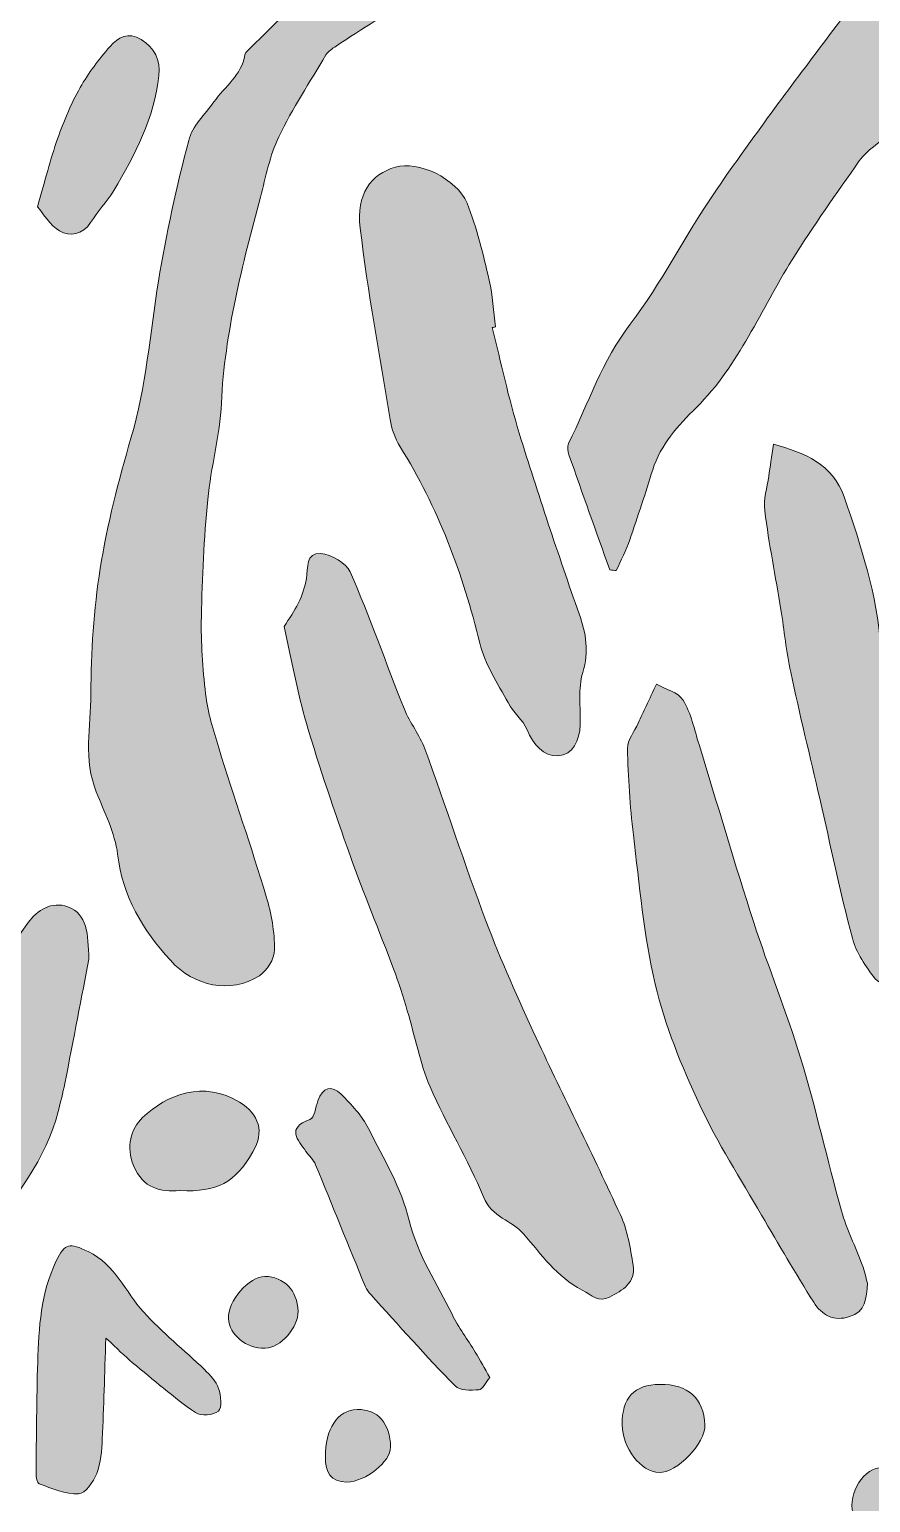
# Model space of a CAD drawing. Header units: centimetres. Extents: x 0 to 18.3, y -0.9 to 29.5.
# Drawn here: x 4.56 to 7.94, y 5.98 to 11.9 of the extents above; entities that cross this region are included whole.
import ezdxf

# ---------------------------------------------------------------- set-up
doc = ezdxf.new("R2010")
doc.units = ezdxf.units.CM
doc.header["$MEASUREMENT"] = 0
doc.layers.add('Layer 1', color=7, linetype='Continuous', lineweight=0)

msp = doc.modelspace()

# ---------------------------------------------------------------- hatches: boundary and pattern name
at = {"layer": 'Layer 1', "true_color": 0x000000, "transparency": 33554687}
h = msp.add_hatch(color=18, dxfattribs=at)
h.dxf.hatch_style = 2
edge = h.paths.add_edge_path()
edge.add_spline(control_points=[(9.0516, 16.4067), (9.1556, 16.4055), (9.1948, 16.339), (9.2088, 16.2611), (9.2367, 16.1046), (9.2593, 15.9469), (9.2766, 15.7889), (9.293, 15.6405), (9.3002, 15.491), (9.3104, 15.3419), (9.3118, 15.3201), (9.313, 15.2959), (9.3053, 15.2763), (9.238, 15.1051), (9.2671, 14.9244), (9.2548, 14.7483), (9.2447, 14.6035), (9.2536, 14.4572), (9.257, 14.3117), (9.2638, 14.019), (9.2755, 13.7263), (9.2793, 13.4335), (9.2809, 13.3129), (9.2757, 13.1908), (9.2581, 13.0716), (9.2459, 12.9894), (9.2071, 12.9111), (9.1781, 12.8249), (9.0998, 12.8666), (9.0309, 12.9032), (8.9613, 12.9402), (8.954, 12.9311), (8.9424, 12.9231), (8.9432, 12.9165), (8.9587, 12.7787), (8.8601, 12.7036), (8.784, 12.6128), (8.674, 12.4814), (8.568, 12.3462), (8.4682, 12.2069), (8.3404, 12.0285), (8.2205, 11.8444), (8.0969, 11.6629), (8.0899, 11.6526), (8.0721, 11.642), (8.0736, 11.6343), (8.102, 11.4869), (7.9579, 11.4566), (7.8969, 11.3702), (7.8046, 11.2394), (7.7121, 11.1084), (7.627, 10.9729), (7.5015, 10.7729), (7.4128, 10.5486), (7.2419, 10.379), (7.1671, 10.3049), (7.0983, 10.2301), (7.0659, 10.1276), (7.0362, 10.0338), (7.0062, 9.94), (6.9737, 9.8472), (6.9588, 9.8047), (6.9377, 9.7644), (6.9195, 9.7232), (6.9107, 9.7241), (6.9019, 9.725), (6.8931, 9.726), (6.8383, 9.88), (6.7831, 10.0338), (6.7291, 10.1881), (6.7242, 10.202), (6.7213, 10.2216), (6.7273, 10.2337), (6.8072, 10.395), (6.8624, 10.5664), (6.9756, 10.7141), (7.1013, 10.8782), (7.194, 11.0671), (7.3114, 11.2382), (7.4522, 11.4436), (7.6019, 11.643), (7.7513, 11.8423), (7.8905, 12.0281), (8.0308, 12.2133), (8.1771, 12.3934), (8.2804, 12.5204), (8.3784, 12.6511), (8.5148, 12.7512), (8.6337, 12.8385), (8.7431, 12.9448), (8.836, 13.0594), (8.9292, 13.1743), (8.964, 13.3198), (8.9687, 13.47), (8.971, 13.5427), (8.946, 13.6139), (9.004, 13.6872), (9.0361, 13.7277), (9.0218, 13.8094), (9.0187, 13.872), (9.0148, 13.9482), (8.9983, 14.0236), (8.9915, 14.0998), (8.977, 14.2606), (8.9653, 14.4216), (8.9524, 14.5826), (8.9474, 14.645), (8.9517, 14.71), (8.9355, 14.7694), (8.8981, 14.9063), (8.9918, 15.0241), (8.9825, 15.1551), (8.9696, 15.3352), (8.9523, 15.515), (8.9416, 15.6952), (8.9387, 15.7446), (8.9525, 15.795), (8.9592, 15.8449), (8.9828, 16.0201), (9.0065, 16.1953), (9.0311, 16.3703), (9.0328, 16.3818), (9.0431, 16.3922), (9.0516, 16.4067)], knot_values=[0, 0, 0, 0, 1, 1, 1, 2, 2, 2, 3, 3, 3, 4, 4, 4, 5, 5, 5, 6, 6, 6, 7, 7, 7, 8, 8, 8, 9, 9, 9, 10, 10, 10, 11, 11, 11, 12, 12, 12, 13, 13, 13, 14, 14, 14, 15, 15, 15, 16, 16, 16, 17, 17, 17, 18, 18, 18, 19, 19, 19, 20, 20, 20, 21, 21, 21, 22, 22, 22, 23, 23, 23, 24, 24, 24, 25, 25, 25, 26, 26, 26, 27, 27, 27, 28, 28, 28, 29, 29, 29, 30, 30, 30, 31, 31, 31, 32, 32, 32, 33, 33, 33, 34, 34, 34, 35, 35, 35, 36, 36, 36, 37, 37, 37, 38, 38, 38, 39, 39, 39, 40, 40, 40, 41, 41, 41, 41], degree=3, periodic=0)
h = msp.add_hatch(color=18, dxfattribs=at)
h.dxf.hatch_style = 2
edge = h.paths.add_edge_path()
edge.add_spline(control_points=[(6.8158, 13.0066), (6.9142, 13.0841), (7.0149, 13.1589), (7.1101, 13.2402), (7.1644, 13.2866), (7.2087, 13.3446), (7.2592, 13.3957), (7.2914, 13.4282), (7.325, 13.4363), (7.3703, 13.4092), (7.4318, 13.3724), (7.4992, 13.3456), (7.5855, 13.3043), (7.5358, 13.2512), (7.4811, 13.2158), (7.461, 13.1664), (7.418, 13.0604), (7.3204, 13.0164), (7.2441, 12.9492), (7.1633, 12.8781), (7.0753, 12.8148), (6.9887, 12.7504), (6.7723, 12.5895), (6.5522, 12.4332), (6.3392, 12.2679), (6.2528, 12.2008), (6.1866, 12.108), (6.1009, 12.0399), (6.0041, 11.963), (5.8955, 11.9009), (5.7924, 11.8317), (5.7774, 11.8216), (5.7603, 11.8107), (5.7515, 11.7959), (5.6865, 11.6872), (5.6168, 11.5805), (5.562, 11.4668), (5.5258, 11.3916), (5.5097, 11.3064), (5.4881, 11.2247), (5.416, 10.9522), (5.3441, 10.6802), (5.3309, 10.3955), (5.325, 10.2661), (5.2883, 10.1384), (5.2761, 10.0089), (5.2613, 9.8521), (5.2535, 9.6944), (5.2505, 9.5369), (5.2485, 9.4337), (5.2552, 9.3296), (5.2677, 9.2271), (5.2767, 9.1537), (5.2982, 9.0812), (5.3203, 9.0102), (5.3827, 8.8106), (5.4509, 8.6128), (5.5113, 8.4126), (5.5321, 8.3436), (5.5452, 8.2698), (5.5448, 8.1983), (5.5446, 8.1625), (5.5149, 8.1133), (5.4837, 8.0938), (5.3663, 8.0205), (5.2224, 8.0501), (5.1257, 8.1562), (5.0144, 8.2782), (4.9335, 8.4117), (4.9134, 8.5824), (4.9033, 8.6683), (4.8603, 8.751), (4.8276, 8.8333), (4.7763, 8.9626), (4.8047, 9.0965), (4.8057, 9.2275), (4.8071, 9.3957), (4.8171, 9.5655), (4.8436, 9.7313), (4.872, 9.9083), (4.9169, 10.0835), (4.9674, 10.2558), (5.028, 10.4627), (5.0443, 10.6757), (5.078, 10.8866), (5.1085, 11.0769), (5.151, 11.2658), (5.1994, 11.4525), (5.2141, 11.5091), (5.2645, 11.5572), (5.301, 11.6075), (5.3454, 11.6686), (5.4122, 11.7145), (5.4256, 11.7963), (5.427, 11.8047), (5.4355, 11.8127), (5.4423, 11.8192), (5.5675, 11.9375), (5.68, 12.0676), (5.8229, 12.1692), (5.956, 12.2639), (6.0713, 12.3835), (6.1948, 12.4917), (6.2668, 12.5548), (6.338, 12.6189), (6.4122, 12.6792), (6.537, 12.7806), (6.664, 12.8792), (6.7901, 12.979), (6.7986, 12.9882), (6.8072, 12.9974), (6.8158, 13.0066)], knot_values=[0, 0, 0, 0, 1, 1, 1, 2, 2, 2, 3, 3, 3, 4, 4, 4, 5, 5, 5, 6, 6, 6, 7, 7, 7, 8, 8, 8, 9, 9, 9, 10, 10, 10, 11, 11, 11, 12, 12, 12, 13, 13, 13, 14, 14, 14, 15, 15, 15, 16, 16, 16, 17, 17, 17, 18, 18, 18, 19, 19, 19, 20, 20, 20, 21, 21, 21, 22, 22, 22, 23, 23, 23, 24, 24, 24, 25, 25, 25, 26, 26, 26, 27, 27, 27, 28, 28, 28, 29, 29, 29, 30, 30, 30, 31, 31, 31, 32, 32, 32, 33, 33, 33, 34, 34, 34, 35, 35, 35, 36, 36, 36, 37, 37, 37, 37], degree=3, periodic=0)
h = msp.add_hatch(color=18, dxfattribs=at)
h.dxf.hatch_style = 2
edge = h.paths.add_edge_path()
edge.add_spline(control_points=[(4.5912, 11.1853), (4.6221, 11.2915), (4.643, 11.3768), (4.6721, 11.4591), (4.697, 11.5296), (4.7263, 11.5996), (4.7628, 11.6646), (4.796, 11.7236), (4.8384, 11.7784), (4.883, 11.8297), (4.9147, 11.8661), (4.9564, 11.8916), (5.0086, 11.8576), (5.0615, 11.8232), (5.0871, 11.7763), (5.08, 11.7133), (5.0609, 11.5428), (4.9846, 11.3944), (4.8978, 11.2507), (4.8706, 11.2057), (4.8334, 11.1669), (4.8049, 11.1226), (4.7722, 11.0717), (4.7221, 11.0648), (4.6803, 11.089), (4.6414, 11.1115), (4.616, 11.1573), (4.5912, 11.1853)], knot_values=[0, 0, 0, 0, 1, 1, 1, 2, 2, 2, 3, 3, 3, 4, 4, 4, 5, 5, 5, 6, 6, 6, 7, 7, 7, 8, 8, 8, 9, 9, 9, 9], degree=3, periodic=0)
h = msp.add_hatch(color=18, dxfattribs=at)
h.dxf.hatch_style = 2
edge = h.paths.add_edge_path()
edge.add_spline(control_points=[(6.4203, 10.6996), (6.4561, 10.5583), (6.486, 10.4151), (6.529, 10.276), (6.6045, 10.0321), (6.6851, 9.7896), (6.7699, 9.5488), (6.798, 9.469), (6.8101, 9.3978), (6.7847, 9.3131), (6.7651, 9.2479), (6.7766, 9.1734), (6.7742, 9.103), (6.7722, 9.0407), (6.7465, 8.981), (6.6843, 8.9781), (6.6264, 8.9754), (6.5852, 9.0235), (6.5606, 9.0831), (6.5441, 9.1231), (6.505, 9.1531), (6.4841, 9.192), (6.4423, 9.2698), (6.3905, 9.3468), (6.3704, 9.4308), (6.303, 9.7111), (6.2021, 9.9758), (6.0499, 10.221), (6.0297, 10.2536), (6.0159, 10.293), (6.0096, 10.331), (5.967, 10.5868), (5.9204, 10.8423), (5.8893, 11.0995), (5.8727, 11.2358), (5.9322, 11.3167), (6.031, 11.345), (6.1211, 11.3708), (6.2767, 11.3015), (6.319, 11.1996), (6.3599, 11.101), (6.3835, 10.9945), (6.4084, 10.8899), (6.423, 10.829), (6.4252, 10.7651), (6.4331, 10.7025), (6.4288, 10.7015), (6.4246, 10.7006), (6.4203, 10.6996)], knot_values=[0, 0, 0, 0, 1, 1, 1, 2, 2, 2, 3, 3, 3, 4, 4, 4, 5, 5, 5, 6, 6, 6, 7, 7, 7, 8, 8, 8, 9, 9, 9, 10, 10, 10, 11, 11, 11, 12, 12, 12, 13, 13, 13, 14, 14, 14, 15, 15, 15, 16, 16, 16, 16], degree=3, periodic=0)
h = msp.add_hatch(color=18, dxfattribs=at)
h.dxf.hatch_style = 2
edge = h.paths.add_edge_path()
edge.add_spline(control_points=[(7.5519, 10.2316), (7.6758, 10.1952), (7.7896, 10.1545), (7.8374, 10.0155), (7.9046, 9.82), (7.968, 9.6266), (7.9828, 9.4162), (7.999, 9.186), (8.0477, 8.9582), (8.0739, 8.7284), (8.0956, 8.5386), (8.1089, 8.3475), (8.1166, 8.1567), (8.1179, 8.124), (8.0784, 8.081), (8.0465, 8.0593), (8.0296, 8.0479), (7.976, 8.0624), (7.9607, 8.0821), (7.9228, 8.1309), (7.8847, 8.1862), (7.8691, 8.2448), (7.8198, 8.4304), (7.7811, 8.6188), (7.7379, 8.8061), (7.6988, 8.9755), (7.6573, 9.1444), (7.6208, 9.3145), (7.6031, 9.3972), (7.5952, 9.482), (7.5815, 9.5657), (7.5598, 9.6983), (7.5337, 9.8302), (7.5166, 9.9633), (7.5108, 10.0083), (7.5265, 10.0562), (7.5329, 10.1026), (7.5382, 10.1409), (7.5441, 10.1791), (7.5519, 10.2316)], knot_values=[0, 0, 0, 0, 1, 1, 1, 2, 2, 2, 3, 3, 3, 4, 4, 4, 5, 5, 5, 6, 6, 6, 7, 7, 7, 8, 8, 8, 9, 9, 9, 10, 10, 10, 11, 11, 11, 12, 12, 12, 13, 13, 13, 13], degree=3, periodic=0)
h = msp.add_hatch(color=18, dxfattribs=at)
h.dxf.hatch_style = 2
edge = h.paths.add_edge_path()
edge.add_spline(control_points=[(5.5836, 9.4983), (5.6031, 9.5299), (5.6252, 9.5598), (5.6408, 9.5927), (5.6555, 9.6236), (5.6676, 9.657), (5.6728, 9.6905), (5.6797, 9.7339), (5.6695, 9.7962), (5.7309, 9.791), (5.7733, 9.7874), (5.8335, 9.7538), (5.8492, 9.7178), (5.9281, 9.5365), (5.9934, 9.3493), (6.067, 9.1656), (6.0891, 9.1103), (6.1292, 9.062), (6.1495, 9.0063), (6.2333, 8.7763), (6.3086, 8.5431), (6.3952, 8.3142), (6.4554, 8.1548), (6.5256, 7.9988), (6.5974, 7.8441), (6.7081, 7.6059), (6.8267, 7.3712), (6.9361, 7.1324), (6.9646, 7.0703), (6.9759, 6.9991), (6.9873, 6.9308), (6.9991, 6.8601), (6.9434, 6.8285), (6.8922, 6.8018), (6.8501, 6.7798), (6.821, 6.8088), (6.7824, 6.8296), (6.6804, 6.8843), (6.6183, 6.9733), (6.5464, 7.0558), (6.4987, 7.1106), (6.4187, 7.1227), (6.3851, 7.2047), (6.3231, 7.356), (6.2355, 7.4967), (6.1708, 7.6471), (6.129, 7.7443), (6.1094, 7.8511), (6.0787, 7.9532), (6.0616, 8.0099), (6.0443, 8.0667), (6.0234, 8.1221), (5.9659, 8.2743), (5.9032, 8.4247), (5.8486, 8.5779), (5.7862, 8.7533), (5.7258, 8.9296), (5.6732, 9.1081), (5.6366, 9.2322), (5.6146, 9.3607), (5.5836, 9.4983)], knot_values=[0, 0, 0, 0, 1, 1, 1, 2, 2, 2, 3, 3, 3, 4, 4, 4, 5, 5, 5, 6, 6, 6, 7, 7, 7, 8, 8, 8, 9, 9, 9, 10, 10, 10, 11, 11, 11, 12, 12, 12, 13, 13, 13, 14, 14, 14, 15, 15, 15, 16, 16, 16, 17, 17, 17, 18, 18, 18, 19, 19, 19, 20, 20, 20, 20], degree=3, periodic=0)
h = msp.add_hatch(color=18, dxfattribs=at)
h.dxf.hatch_style = 2
edge = h.paths.add_edge_path()
edge.add_spline(control_points=[(7.9296, 6.8575), (7.9263, 6.7969), (7.9222, 6.7441), (7.8577, 6.7235), (7.7938, 6.703), (7.7455, 6.7299), (7.7134, 6.7813), (7.6412, 6.8966), (7.5721, 7.0139), (7.5039, 7.1316), (7.419, 7.278), (7.3265, 7.4211), (7.2553, 7.574), (7.1826, 7.7305), (7.1152, 7.8932), (7.0757, 8.0603), (7.0292, 8.2565), (7.0125, 8.46), (6.9881, 8.661), (6.9742, 8.776), (6.9667, 8.8922), (6.9647, 9.008), (6.9641, 9.0417), (6.9924, 9.076), (7.0078, 9.1099), (7.0182, 9.1329), (7.0291, 9.1557), (7.0398, 9.1785), (7.0534, 9.2078), (7.067, 9.2371), (7.0806, 9.2664), (7.1175, 9.2458), (7.1689, 9.2339), (7.188, 9.2024), (7.2202, 9.1494), (7.2334, 9.0844), (7.2522, 9.0236), (7.3258, 8.7852), (7.3956, 8.5455), (7.4723, 8.3081), (7.5314, 8.1254), (7.6053, 7.9472), (7.6609, 7.7635), (7.7223, 7.5606), (7.768, 7.3531), (7.8253, 7.149), (7.8462, 7.0748), (7.8813, 7.0047), (7.9086, 6.9322), (7.918, 6.907), (7.9233, 6.8803), (7.9296, 6.8575)], knot_values=[0, 0, 0, 0, 1, 1, 1, 2, 2, 2, 3, 3, 3, 4, 4, 4, 5, 5, 5, 6, 6, 6, 7, 7, 7, 8, 8, 8, 9, 9, 9, 10, 10, 10, 11, 11, 11, 12, 12, 12, 13, 13, 13, 14, 14, 14, 15, 15, 15, 16, 16, 16, 17, 17, 17, 17], degree=3, periodic=0)
h = msp.add_hatch(color=18, dxfattribs=at)
h.dxf.hatch_style = 2
edge = h.paths.add_edge_path()
edge.add_spline(control_points=[(4.7982, 8.1602), (4.77, 8.0146), (4.7359, 7.8374), (4.701, 7.6604), (4.6937, 7.623), (4.684, 7.586), (4.6748, 7.5489), (4.6265, 7.3547), (4.499, 7.2042), (4.3889, 7.0453), (4.3709, 7.0193), (4.2964, 7.001), (4.274, 7.0165), (4.2353, 7.0435), (4.1993, 7.0977), (4.1942, 7.1441), (4.186, 7.2176), (4.197, 7.2956), (4.2125, 7.369), (4.258, 7.5845), (4.2829, 7.8065), (4.3713, 8.0099), (4.4174, 8.116), (4.4865, 8.2133), (4.5543, 8.3082), (4.5895, 8.3573), (4.6491, 8.3951), (4.7135, 8.371), (4.7926, 8.3414), (4.7943, 8.2644), (4.7982, 8.1602)], knot_values=[0, 0, 0, 0, 1, 1, 1, 2, 2, 2, 3, 3, 3, 4, 4, 4, 5, 5, 5, 6, 6, 6, 7, 7, 7, 8, 8, 8, 9, 9, 9, 10, 10, 10, 10], degree=3, periodic=0)
h = msp.add_hatch(color=18, dxfattribs=at)
h.dxf.hatch_style = 2
edge = h.paths.add_edge_path()
edge.add_spline(control_points=[(5.1639, 7.2303), (5.0864, 7.2243), (5.0158, 7.2382), (4.9778, 7.3308), (4.9465, 7.4071), (4.9658, 7.4773), (5.014, 7.5238), (5.1106, 7.617), (5.2605, 7.6742), (5.4041, 7.586), (5.4838, 7.537), (5.5044, 7.4657), (5.4578, 7.3858), (5.3851, 7.261), (5.3157, 7.2233), (5.1639, 7.2303)], knot_values=[0, 0, 0, 0, 1, 1, 1, 2, 2, 2, 3, 3, 3, 4, 4, 4, 5, 5, 5, 5], degree=3, periodic=0)
h = msp.add_hatch(color=18, dxfattribs=at)
h.dxf.hatch_style = 2
edge = h.paths.add_edge_path()
edge.add_spline(control_points=[(6.4105, 6.4782), (6.3938, 6.4587), (6.3811, 6.4307), (6.3663, 6.4295), (6.3344, 6.4268), (6.2893, 6.4262), (6.2707, 6.4453), (6.1543, 6.5645), (6.0437, 6.6893), (5.9315, 6.8125), (5.9231, 6.8217), (5.9147, 6.832), (5.9101, 6.8433), (5.8431, 7.0069), (5.7773, 7.1709), (5.7097, 7.3342), (5.7015, 7.354), (5.6837, 7.3697), (5.671, 7.3878), (5.6378, 7.4349), (5.5908, 7.4813), (5.6874, 7.5161), (5.7048, 7.5223), (5.7099, 7.5651), (5.7192, 7.5916), (5.7381, 7.6457), (5.7742, 7.6555), (5.8126, 7.6177), (5.8544, 7.5764), (5.8965, 7.531), (5.9228, 7.4794), (5.9841, 7.3593), (6.0552, 7.2389), (6.0865, 7.11), (6.1205, 6.97), (6.1982, 6.857), (6.2586, 6.7332), (6.2847, 6.6799), (6.3214, 6.6319), (6.3523, 6.5809), (6.3719, 6.5486), (6.3896, 6.5152), (6.4105, 6.4782)], knot_values=[0, 0, 0, 0, 1, 1, 1, 2, 2, 2, 3, 3, 3, 4, 4, 4, 5, 5, 5, 6, 6, 6, 7, 7, 7, 8, 8, 8, 9, 9, 9, 10, 10, 10, 11, 11, 11, 12, 12, 12, 13, 13, 13, 14, 14, 14, 14], degree=3, periodic=0)
h = msp.add_hatch(color=18, dxfattribs=at)
h.dxf.hatch_style = 2
edge = h.paths.add_edge_path()
edge.add_spline(control_points=[(4.8661, 6.6374), (4.8611, 6.4893), (4.8582, 6.361), (4.8517, 6.2329), (4.8494, 6.1857), (4.8463, 6.1359), (4.8296, 6.0927), (4.8167, 6.0595), (4.7827, 6.0118), (4.7569, 6.011), (4.7041, 6.0093), (4.65, 6.0334), (4.5979, 6.0511), (4.5899, 6.0538), (4.5856, 6.0784), (4.5857, 6.0928), (4.587, 6.2419), (4.5875, 6.3911), (4.5922, 6.5401), (4.5966, 6.6792), (4.6041, 6.8177), (4.6668, 6.9473), (4.7027, 7.0214), (4.7199, 7.0204), (4.7949, 6.9848), (4.9053, 6.9324), (4.944, 6.8236), (5.0175, 6.7425), (5.0928, 6.6593), (5.1818, 6.5885), (5.2631, 6.5106), (5.2857, 6.4888), (5.3097, 6.4632), (5.3195, 6.4347), (5.3293, 6.4063), (5.3345, 6.3585), (5.3188, 6.3439), (5.3006, 6.3269), (5.2474, 6.3229), (5.2266, 6.3375), (5.1387, 6.3994), (5.0568, 6.4698), (4.9737, 6.5384), (4.9422, 6.5643), (4.9134, 6.5936), (4.8661, 6.6374)], knot_values=[0, 0, 0, 0, 1, 1, 1, 2, 2, 2, 3, 3, 3, 4, 4, 4, 5, 5, 5, 6, 6, 6, 7, 7, 7, 8, 8, 8, 9, 9, 9, 10, 10, 10, 11, 11, 11, 12, 12, 12, 13, 13, 13, 14, 14, 14, 15, 15, 15, 15], degree=3, periodic=0)
h = msp.add_hatch(color=18, dxfattribs=at)
h.dxf.hatch_style = 2
edge = h.paths.add_edge_path()
edge.add_spline(control_points=[(5.5059, 6.885), (5.5829, 6.8849), (5.6369, 6.8285), (5.6395, 6.7454), (5.6416, 6.6798), (5.569, 6.5983), (5.5069, 6.5966), (5.431, 6.5945), (5.3632, 6.6495), (5.3595, 6.7161), (5.3557, 6.7856), (5.4419, 6.8851), (5.5059, 6.885)], knot_values=[0, 0, 0, 0, 1, 1, 1, 2, 2, 2, 3, 3, 3, 4, 4, 4, 4], degree=3, periodic=0)
h = msp.add_hatch(color=18, dxfattribs=at)
h.dxf.hatch_style = 2
edge = h.paths.add_edge_path()
edge.add_spline(control_points=[(6.943, 6.2886), (6.9421, 6.398), (6.991, 6.4502), (7.0951, 6.4511), (7.2087, 6.4521), (7.2705, 6.3964), (7.2757, 6.2883), (7.2792, 6.2155), (7.163, 6.0945), (7.0918, 6.0968), (7.0181, 6.0992), (6.9437, 6.1951), (6.943, 6.2886)], knot_values=[0, 0, 0, 0, 1, 1, 1, 2, 2, 2, 3, 3, 3, 4, 4, 4, 4], degree=3, periodic=0)
h = msp.add_hatch(color=18, dxfattribs=at)
h.dxf.hatch_style = 2
edge = h.paths.add_edge_path()
edge.add_spline(control_points=[(5.8776, 6.3501), (5.9592, 6.3523), (6.0109, 6.294), (6.0115, 6.1991), (6.0119, 6.1401), (5.9117, 6.0596), (5.8352, 6.0587), (5.7678, 6.0579), (5.75, 6.0987), (5.7492, 6.1586), (5.7476, 6.2708), (5.7975, 6.3479), (5.8776, 6.3501)], knot_values=[0, 0, 0, 0, 1, 1, 1, 2, 2, 2, 3, 3, 3, 4, 4, 4, 4], degree=3, periodic=0)
h = msp.add_hatch(color=18, dxfattribs=at)
h.dxf.hatch_style = 2
edge = h.paths.add_edge_path()
edge.add_spline(control_points=[(7.9908, 6.1166), (8.0649, 6.1064), (8.1156, 6.0606), (8.1439, 5.9912), (8.2372, 5.7628), (8.3321, 5.5349), (8.4195, 5.3042), (8.4779, 5.1499), (8.5267, 4.9917), (8.575, 4.8338), (8.5836, 4.8059), (8.5787, 4.7642), (8.5627, 4.7404), (8.5297, 4.6912), (8.5272, 4.6526), (8.558, 4.6001), (8.5813, 4.5604), (8.596, 4.5082), (8.5932, 4.4629), (8.5908, 4.4241), (8.566, 4.3656), (8.537, 4.3553), (8.5063, 4.3444), (8.441, 4.3687), (8.4225, 4.3978), (8.3685, 4.4829), (8.3266, 4.5764), (8.2869, 4.6695), (8.2268, 4.8101), (8.1725, 4.9532), (8.1159, 5.0953), (8.1101, 5.1099), (8.1055, 5.125), (8.1, 5.1397), (8.0688, 5.2216), (8.0344, 5.3025), (8.0073, 5.3858), (7.9805, 5.4682), (7.9594, 5.5526), (7.9386, 5.6368), (7.9144, 5.7349), (7.8946, 5.8341), (7.8705, 5.9323), (7.8504, 6.0143), (7.9153, 6.1191), (7.9908, 6.1166)], knot_values=[0, 0, 0, 0, 1, 1, 1, 2, 2, 2, 3, 3, 3, 4, 4, 4, 5, 5, 5, 6, 6, 6, 7, 7, 7, 8, 8, 8, 9, 9, 9, 10, 10, 10, 11, 11, 11, 12, 12, 12, 13, 13, 13, 14, 14, 14, 15, 15, 15, 15], degree=3, periodic=0)

# ---------------------------------------------------------------- linework, layer by layer
at = {"layer": 'Layer 1'}
for points, knots in [([(9.0516, 16.4067), (9.1556, 16.4055), (9.1948, 16.339), (9.2088, 16.2611), (9.2367, 16.1046), (9.2593, 15.9469), (9.2766, 15.7889), (9.293, 15.6405), (9.3002, 15.491), (9.3104, 15.3419), (9.3118, 15.3201), (9.313, 15.2959), (9.3053, 15.2763), (9.238, 15.1051), (9.2671, 14.9244), (9.2548, 14.7483), (9.2447, 14.6035), (9.2536, 14.4572), (9.257, 14.3117), (9.2638, 14.019), (9.2755, 13.7263), (9.2793, 13.4335), (9.2809, 13.3129), (9.2757, 13.1908), (9.2581, 13.0716), (9.2459, 12.9894), (9.2071, 12.9111), (9.1781, 12.8249), (9.0998, 12.8666), (9.0309, 12.9032), (8.9613, 12.9402), (8.954, 12.9311), (8.9424, 12.9231), (8.9432, 12.9165), (8.9587, 12.7787), (8.8601, 12.7036), (8.784, 12.6128), (8.674, 12.4814), (8.568, 12.3462), (8.4682, 12.2069), (8.3404, 12.0285), (8.2205, 11.8444), (8.0969, 11.6629), (8.0899, 11.6526), (8.0721, 11.642), (8.0736, 11.6343), (8.102, 11.4869), (7.9579, 11.4566), (7.8969, 11.3702), (7.8046, 11.2394), (7.7121, 11.1084), (7.627, 10.9729), (7.5015, 10.7729), (7.4128, 10.5486), (7.2419, 10.379), (7.1671, 10.3049), (7.0983, 10.2301), (7.0659, 10.1276), (7.0362, 10.0338), (7.0062, 9.94), (6.9737, 9.8472), (6.9588, 9.8047), (6.9377, 9.7644), (6.9195, 9.7232), (6.9107, 9.7241), (6.9019, 9.725), (6.8931, 9.726), (6.8383, 9.88), (6.7831, 10.0338), (6.7291, 10.1881), (6.7242, 10.202), (6.7213, 10.2216), (6.7273, 10.2337), (6.8072, 10.395), (6.8624, 10.5664), (6.9756, 10.7141), (7.1013, 10.8782), (7.194, 11.0671), (7.3114, 11.2382), (7.4522, 11.4436), (7.6019, 11.643), (7.7513, 11.8423), (7.8905, 12.0281), (8.0308, 12.2133), (8.1771, 12.3934), (8.2804, 12.5204), (8.3784, 12.6511), (8.5148, 12.7512), (8.6337, 12.8385), (8.7431, 12.9448), (8.836, 13.0594), (8.9292, 13.1743), (8.964, 13.3198), (8.9687, 13.47), (8.971, 13.5427), (8.946, 13.6139), (9.004, 13.6872), (9.0361, 13.7277), (9.0218, 13.8094), (9.0187, 13.872), (9.0148, 13.9482), (8.9983, 14.0236), (8.9915, 14.0998), (8.977, 14.2606), (8.9653, 14.4216), (8.9524, 14.5826), (8.9474, 14.645), (8.9517, 14.71), (8.9355, 14.7694), (8.8981, 14.9063), (8.9918, 15.0241), (8.9825, 15.1551), (8.9696, 15.3352), (8.9523, 15.515), (8.9416, 15.6952), (8.9387, 15.7446), (8.9525, 15.795), (8.9592, 15.8449), (8.9828, 16.0201), (9.0065, 16.1953), (9.0311, 16.3703), (9.0328, 16.3818), (9.0431, 16.3922), (9.0516, 16.4067)], [0, 0, 0, 0, 1, 1, 1, 2, 2, 2, 3, 3, 3, 4, 4, 4, 5, 5, 5, 6, 6, 6, 7, 7, 7, 8, 8, 8, 9, 9, 9, 10, 10, 10, 11, 11, 11, 12, 12, 12, 13, 13, 13, 14, 14, 14, 15, 15, 15, 16, 16, 16, 17, 17, 17, 18, 18, 18, 19, 19, 19, 20, 20, 20, 21, 21, 21, 22, 22, 22, 23, 23, 23, 24, 24, 24, 25, 25, 25, 26, 26, 26, 27, 27, 27, 28, 28, 28, 29, 29, 29, 30, 30, 30, 31, 31, 31, 32, 32, 32, 33, 33, 33, 34, 34, 34, 35, 35, 35, 36, 36, 36, 37, 37, 37, 38, 38, 38, 39, 39, 39, 40, 40, 40, 41, 41, 41, 41]), ([(6.8158, 13.0066), (6.9142, 13.0841), (7.0149, 13.1589), (7.1101, 13.2402), (7.1644, 13.2866), (7.2087, 13.3446), (7.2592, 13.3957), (7.2914, 13.4282), (7.325, 13.4363), (7.3703, 13.4092), (7.4318, 13.3724), (7.4992, 13.3456), (7.5855, 13.3043), (7.5358, 13.2512), (7.4811, 13.2158), (7.461, 13.1664), (7.418, 13.0604), (7.3204, 13.0164), (7.2441, 12.9492), (7.1633, 12.8781), (7.0753, 12.8148), (6.9887, 12.7504), (6.7723, 12.5895), (6.5522, 12.4332), (6.3392, 12.2679), (6.2528, 12.2008), (6.1866, 12.108), (6.1009, 12.0399), (6.0041, 11.963), (5.8955, 11.9009), (5.7924, 11.8317), (5.7774, 11.8216), (5.7603, 11.8107), (5.7515, 11.7959), (5.6865, 11.6872), (5.6168, 11.5805), (5.562, 11.4668), (5.5258, 11.3916), (5.5097, 11.3064), (5.4881, 11.2247), (5.416, 10.9522), (5.3441, 10.6802), (5.3309, 10.3955), (5.325, 10.2661), (5.2883, 10.1384), (5.2761, 10.0089), (5.2613, 9.8521), (5.2535, 9.6944), (5.2505, 9.5369), (5.2485, 9.4337), (5.2552, 9.3296), (5.2677, 9.2271), (5.2767, 9.1537), (5.2982, 9.0812), (5.3203, 9.0102), (5.3827, 8.8106), (5.4509, 8.6128), (5.5113, 8.4126), (5.5321, 8.3436), (5.5452, 8.2698), (5.5448, 8.1983), (5.5446, 8.1625), (5.5149, 8.1133), (5.4837, 8.0938), (5.3663, 8.0205), (5.2224, 8.0501), (5.1257, 8.1562), (5.0144, 8.2782), (4.9335, 8.4117), (4.9134, 8.5824), (4.9033, 8.6683), (4.8603, 8.751), (4.8276, 8.8333), (4.7763, 8.9626), (4.8047, 9.0965), (4.8057, 9.2275), (4.8071, 9.3957), (4.8171, 9.5655), (4.8436, 9.7313), (4.872, 9.9083), (4.9169, 10.0835), (4.9674, 10.2558), (5.028, 10.4627), (5.0443, 10.6757), (5.078, 10.8866), (5.1085, 11.0769), (5.151, 11.2658), (5.1994, 11.4525), (5.2141, 11.5091), (5.2645, 11.5572), (5.301, 11.6075), (5.3454, 11.6686), (5.4122, 11.7145), (5.4256, 11.7963), (5.427, 11.8047), (5.4355, 11.8127), (5.4423, 11.8192), (5.5675, 11.9375), (5.68, 12.0676), (5.8229, 12.1692), (5.956, 12.2639), (6.0713, 12.3835), (6.1948, 12.4917), (6.2668, 12.5548), (6.338, 12.6189), (6.4122, 12.6792), (6.537, 12.7806), (6.664, 12.8792), (6.7901, 12.979), (6.7986, 12.9882), (6.8072, 12.9974), (6.8158, 13.0066)], [0, 0, 0, 0, 1, 1, 1, 2, 2, 2, 3, 3, 3, 4, 4, 4, 5, 5, 5, 6, 6, 6, 7, 7, 7, 8, 8, 8, 9, 9, 9, 10, 10, 10, 11, 11, 11, 12, 12, 12, 13, 13, 13, 14, 14, 14, 15, 15, 15, 16, 16, 16, 17, 17, 17, 18, 18, 18, 19, 19, 19, 20, 20, 20, 21, 21, 21, 22, 22, 22, 23, 23, 23, 24, 24, 24, 25, 25, 25, 26, 26, 26, 27, 27, 27, 28, 28, 28, 29, 29, 29, 30, 30, 30, 31, 31, 31, 32, 32, 32, 33, 33, 33, 34, 34, 34, 35, 35, 35, 36, 36, 36, 37, 37, 37, 37]), ([(4.5912, 11.1853), (4.6221, 11.2915), (4.643, 11.3768), (4.6721, 11.4591), (4.697, 11.5296), (4.7263, 11.5996), (4.7628, 11.6646), (4.796, 11.7236), (4.8384, 11.7784), (4.883, 11.8297), (4.9147, 11.8661), (4.9564, 11.8916), (5.0086, 11.8576), (5.0615, 11.8232), (5.0871, 11.7763), (5.08, 11.7133), (5.0609, 11.5428), (4.9846, 11.3944), (4.8978, 11.2507), (4.8706, 11.2057), (4.8334, 11.1669), (4.8049, 11.1226), (4.7722, 11.0717), (4.7221, 11.0648), (4.6803, 11.089), (4.6414, 11.1115), (4.616, 11.1573), (4.5912, 11.1853)], [0, 0, 0, 0, 1, 1, 1, 2, 2, 2, 3, 3, 3, 4, 4, 4, 5, 5, 5, 6, 6, 6, 7, 7, 7, 8, 8, 8, 9, 9, 9, 9]), ([(6.4203, 10.6996), (6.4561, 10.5583), (6.486, 10.4151), (6.529, 10.276), (6.6045, 10.0321), (6.6851, 9.7896), (6.7699, 9.5488), (6.798, 9.469), (6.8101, 9.3978), (6.7847, 9.3131), (6.7651, 9.2479), (6.7766, 9.1734), (6.7742, 9.103), (6.7722, 9.0407), (6.7465, 8.981), (6.6843, 8.9781), (6.6264, 8.9754), (6.5852, 9.0235), (6.5606, 9.0831), (6.5441, 9.1231), (6.505, 9.1531), (6.4841, 9.192), (6.4423, 9.2698), (6.3905, 9.3468), (6.3704, 9.4308), (6.303, 9.7111), (6.2021, 9.9758), (6.0499, 10.221), (6.0297, 10.2536), (6.0159, 10.293), (6.0096, 10.331), (5.967, 10.5868), (5.9204, 10.8423), (5.8893, 11.0995), (5.8727, 11.2358), (5.9322, 11.3167), (6.031, 11.345), (6.1211, 11.3708), (6.2767, 11.3015), (6.319, 11.1996), (6.3599, 11.101), (6.3835, 10.9945), (6.4084, 10.8899), (6.423, 10.829), (6.4252, 10.7651), (6.4331, 10.7025), (6.4288, 10.7015), (6.4246, 10.7006), (6.4203, 10.6996)], [0, 0, 0, 0, 1, 1, 1, 2, 2, 2, 3, 3, 3, 4, 4, 4, 5, 5, 5, 6, 6, 6, 7, 7, 7, 8, 8, 8, 9, 9, 9, 10, 10, 10, 11, 11, 11, 12, 12, 12, 13, 13, 13, 14, 14, 14, 15, 15, 15, 16, 16, 16, 16]), ([(7.5519, 10.2316), (7.6758, 10.1952), (7.7896, 10.1545), (7.8374, 10.0155), (7.9046, 9.82), (7.968, 9.6266), (7.9828, 9.4162), (7.999, 9.186), (8.0477, 8.9582), (8.0739, 8.7284), (8.0956, 8.5386), (8.1089, 8.3475), (8.1166, 8.1567), (8.1179, 8.124), (8.0784, 8.081), (8.0465, 8.0593), (8.0296, 8.0479), (7.976, 8.0624), (7.9607, 8.0821), (7.9228, 8.1309), (7.8847, 8.1862), (7.8691, 8.2448), (7.8198, 8.4304), (7.7811, 8.6188), (7.7379, 8.8061), (7.6988, 8.9755), (7.6573, 9.1444), (7.6208, 9.3145), (7.6031, 9.3972), (7.5952, 9.482), (7.5815, 9.5657), (7.5598, 9.6983), (7.5337, 9.8302), (7.5166, 9.9633), (7.5108, 10.0083), (7.5265, 10.0562), (7.5329, 10.1026), (7.5382, 10.1409), (7.5441, 10.1791), (7.5519, 10.2316)], [0, 0, 0, 0, 1, 1, 1, 2, 2, 2, 3, 3, 3, 4, 4, 4, 5, 5, 5, 6, 6, 6, 7, 7, 7, 8, 8, 8, 9, 9, 9, 10, 10, 10, 11, 11, 11, 12, 12, 12, 13, 13, 13, 13]), ([(5.5836, 9.4983), (5.6031, 9.5299), (5.6252, 9.5598), (5.6408, 9.5927), (5.6555, 9.6236), (5.6676, 9.657), (5.6728, 9.6905), (5.6797, 9.7339), (5.6695, 9.7962), (5.7309, 9.791), (5.7733, 9.7874), (5.8335, 9.7538), (5.8492, 9.7178), (5.9281, 9.5365), (5.9934, 9.3493), (6.067, 9.1656), (6.0891, 9.1103), (6.1292, 9.062), (6.1495, 9.0063), (6.2333, 8.7763), (6.3086, 8.5431), (6.3952, 8.3142), (6.4554, 8.1548), (6.5256, 7.9988), (6.5974, 7.8441), (6.7081, 7.6059), (6.8267, 7.3712), (6.9361, 7.1324), (6.9646, 7.0703), (6.9759, 6.9991), (6.9873, 6.9308), (6.9991, 6.8601), (6.9434, 6.8285), (6.8922, 6.8018), (6.8501, 6.7798), (6.821, 6.8088), (6.7824, 6.8296), (6.6804, 6.8843), (6.6183, 6.9733), (6.5464, 7.0558), (6.4987, 7.1106), (6.4187, 7.1227), (6.3851, 7.2047), (6.3231, 7.356), (6.2355, 7.4967), (6.1708, 7.6471), (6.129, 7.7443), (6.1094, 7.8511), (6.0787, 7.9532), (6.0616, 8.0099), (6.0443, 8.0667), (6.0234, 8.1221), (5.9659, 8.2743), (5.9032, 8.4247), (5.8486, 8.5779), (5.7862, 8.7533), (5.7258, 8.9296), (5.6732, 9.1081), (5.6366, 9.2322), (5.6146, 9.3607), (5.5836, 9.4983)], [0, 0, 0, 0, 1, 1, 1, 2, 2, 2, 3, 3, 3, 4, 4, 4, 5, 5, 5, 6, 6, 6, 7, 7, 7, 8, 8, 8, 9, 9, 9, 10, 10, 10, 11, 11, 11, 12, 12, 12, 13, 13, 13, 14, 14, 14, 15, 15, 15, 16, 16, 16, 17, 17, 17, 18, 18, 18, 19, 19, 19, 20, 20, 20, 20]), ([(7.9296, 6.8575), (7.9263, 6.7969), (7.9222, 6.7441), (7.8577, 6.7235), (7.7938, 6.703), (7.7455, 6.7299), (7.7134, 6.7813), (7.6412, 6.8966), (7.5721, 7.0139), (7.5039, 7.1316), (7.419, 7.278), (7.3265, 7.4211), (7.2553, 7.574), (7.1826, 7.7305), (7.1152, 7.8932), (7.0757, 8.0603), (7.0292, 8.2565), (7.0125, 8.46), (6.9881, 8.661), (6.9742, 8.776), (6.9667, 8.8922), (6.9647, 9.008), (6.9641, 9.0417), (6.9924, 9.076), (7.0078, 9.1099), (7.0182, 9.1329), (7.0291, 9.1557), (7.0398, 9.1785), (7.0534, 9.2078), (7.067, 9.2371), (7.0806, 9.2664), (7.1175, 9.2458), (7.1689, 9.2339), (7.188, 9.2024), (7.2202, 9.1494), (7.2334, 9.0844), (7.2522, 9.0236), (7.3258, 8.7852), (7.3956, 8.5455), (7.4723, 8.3081), (7.5314, 8.1254), (7.6053, 7.9472), (7.6609, 7.7635), (7.7223, 7.5606), (7.768, 7.3531), (7.8253, 7.149), (7.8462, 7.0748), (7.8813, 7.0047), (7.9086, 6.9322), (7.918, 6.907), (7.9233, 6.8803), (7.9296, 6.8575)], [0, 0, 0, 0, 1, 1, 1, 2, 2, 2, 3, 3, 3, 4, 4, 4, 5, 5, 5, 6, 6, 6, 7, 7, 7, 8, 8, 8, 9, 9, 9, 10, 10, 10, 11, 11, 11, 12, 12, 12, 13, 13, 13, 14, 14, 14, 15, 15, 15, 16, 16, 16, 17, 17, 17, 17]), ([(4.7982, 8.1602), (4.77, 8.0146), (4.7359, 7.8374), (4.701, 7.6604), (4.6937, 7.623), (4.684, 7.586), (4.6748, 7.5489), (4.6265, 7.3547), (4.499, 7.2042), (4.3889, 7.0453), (4.3709, 7.0193), (4.2964, 7.001), (4.274, 7.0165), (4.2353, 7.0435), (4.1993, 7.0977), (4.1942, 7.1441), (4.186, 7.2176), (4.197, 7.2956), (4.2125, 7.369), (4.258, 7.5845), (4.2829, 7.8065), (4.3713, 8.0099), (4.4174, 8.116), (4.4865, 8.2133), (4.5543, 8.3082), (4.5895, 8.3573), (4.6491, 8.3951), (4.7135, 8.371), (4.7926, 8.3414), (4.7943, 8.2644), (4.7982, 8.1602)], [0, 0, 0, 0, 1, 1, 1, 2, 2, 2, 3, 3, 3, 4, 4, 4, 5, 5, 5, 6, 6, 6, 7, 7, 7, 8, 8, 8, 9, 9, 9, 10, 10, 10, 10]), ([(5.1639, 7.2303), (5.0864, 7.2243), (5.0158, 7.2382), (4.9778, 7.3308), (4.9465, 7.4071), (4.9658, 7.4773), (5.014, 7.5238), (5.1106, 7.617), (5.2605, 7.6742), (5.4041, 7.586), (5.4838, 7.537), (5.5044, 7.4657), (5.4578, 7.3858), (5.3851, 7.261), (5.3157, 7.2233), (5.1639, 7.2303)], [0, 0, 0, 0, 1, 1, 1, 2, 2, 2, 3, 3, 3, 4, 4, 4, 5, 5, 5, 5]), ([(6.4105, 6.4782), (6.3938, 6.4587), (6.3811, 6.4307), (6.3663, 6.4295), (6.3344, 6.4268), (6.2893, 6.4262), (6.2707, 6.4453), (6.1543, 6.5645), (6.0437, 6.6893), (5.9315, 6.8125), (5.9231, 6.8217), (5.9147, 6.832), (5.9101, 6.8433), (5.8431, 7.0069), (5.7773, 7.1709), (5.7097, 7.3342), (5.7015, 7.354), (5.6837, 7.3697), (5.671, 7.3878), (5.6378, 7.4349), (5.5908, 7.4813), (5.6874, 7.5161), (5.7048, 7.5223), (5.7099, 7.5651), (5.7192, 7.5916), (5.7381, 7.6457), (5.7742, 7.6555), (5.8126, 7.6177), (5.8544, 7.5764), (5.8965, 7.531), (5.9228, 7.4794), (5.9841, 7.3593), (6.0552, 7.2389), (6.0865, 7.11), (6.1205, 6.97), (6.1982, 6.857), (6.2586, 6.7332), (6.2847, 6.6799), (6.3214, 6.6319), (6.3523, 6.5809), (6.3719, 6.5486), (6.3896, 6.5152), (6.4105, 6.4782)], [0, 0, 0, 0, 1, 1, 1, 2, 2, 2, 3, 3, 3, 4, 4, 4, 5, 5, 5, 6, 6, 6, 7, 7, 7, 8, 8, 8, 9, 9, 9, 10, 10, 10, 11, 11, 11, 12, 12, 12, 13, 13, 13, 14, 14, 14, 14]), ([(4.8661, 6.6374), (4.8611, 6.4893), (4.8582, 6.361), (4.8517, 6.2329), (4.8494, 6.1857), (4.8463, 6.1359), (4.8296, 6.0927), (4.8167, 6.0595), (4.7827, 6.0118), (4.7569, 6.011), (4.7041, 6.0093), (4.65, 6.0334), (4.5979, 6.0511), (4.5899, 6.0538), (4.5856, 6.0784), (4.5857, 6.0928), (4.587, 6.2419), (4.5875, 6.3911), (4.5922, 6.5401), (4.5966, 6.6792), (4.6041, 6.8177), (4.6668, 6.9473), (4.7027, 7.0214), (4.7199, 7.0204), (4.7949, 6.9848), (4.9053, 6.9324), (4.944, 6.8236), (5.0175, 6.7425), (5.0928, 6.6593), (5.1818, 6.5885), (5.2631, 6.5106), (5.2857, 6.4888), (5.3097, 6.4632), (5.3195, 6.4347), (5.3293, 6.4063), (5.3345, 6.3585), (5.3188, 6.3439), (5.3006, 6.3269), (5.2474, 6.3229), (5.2266, 6.3375), (5.1387, 6.3994), (5.0568, 6.4698), (4.9737, 6.5384), (4.9422, 6.5643), (4.9134, 6.5936), (4.8661, 6.6374)], [0, 0, 0, 0, 1, 1, 1, 2, 2, 2, 3, 3, 3, 4, 4, 4, 5, 5, 5, 6, 6, 6, 7, 7, 7, 8, 8, 8, 9, 9, 9, 10, 10, 10, 11, 11, 11, 12, 12, 12, 13, 13, 13, 14, 14, 14, 15, 15, 15, 15]), ([(5.5059, 6.885), (5.5829, 6.8849), (5.6369, 6.8285), (5.6395, 6.7454), (5.6416, 6.6798), (5.569, 6.5983), (5.5069, 6.5966), (5.431, 6.5945), (5.3632, 6.6495), (5.3595, 6.7161), (5.3557, 6.7856), (5.4419, 6.8851), (5.5059, 6.885)], [0, 0, 0, 0, 1, 1, 1, 2, 2, 2, 3, 3, 3, 4, 4, 4, 4]), ([(6.943, 6.2886), (6.9421, 6.398), (6.991, 6.4502), (7.0951, 6.4511), (7.2087, 6.4521), (7.2705, 6.3964), (7.2757, 6.2883), (7.2792, 6.2155), (7.163, 6.0945), (7.0918, 6.0968), (7.0181, 6.0992), (6.9437, 6.1951), (6.943, 6.2886)], [0, 0, 0, 0, 1, 1, 1, 2, 2, 2, 3, 3, 3, 4, 4, 4, 4]), ([(5.8776, 6.3501), (5.9592, 6.3523), (6.0109, 6.294), (6.0115, 6.1991), (6.0119, 6.1401), (5.9117, 6.0596), (5.8352, 6.0587), (5.7678, 6.0579), (5.75, 6.0987), (5.7492, 6.1586), (5.7476, 6.2708), (5.7975, 6.3479), (5.8776, 6.3501)], [0, 0, 0, 0, 1, 1, 1, 2, 2, 2, 3, 3, 3, 4, 4, 4, 4]), ([(7.9908, 6.1166), (8.0649, 6.1064), (8.1156, 6.0606), (8.1439, 5.9912), (8.2372, 5.7628), (8.3321, 5.5349), (8.4195, 5.3042), (8.4779, 5.1499), (8.5267, 4.9917), (8.575, 4.8338), (8.5836, 4.8059), (8.5787, 4.7642), (8.5627, 4.7404), (8.5297, 4.6912), (8.5272, 4.6526), (8.558, 4.6001), (8.5813, 4.5604), (8.596, 4.5082), (8.5932, 4.4629), (8.5908, 4.4241), (8.566, 4.3656), (8.537, 4.3553), (8.5063, 4.3444), (8.441, 4.3687), (8.4225, 4.3978), (8.3685, 4.4829), (8.3266, 4.5764), (8.2869, 4.6695), (8.2268, 4.8101), (8.1725, 4.9532), (8.1159, 5.0953), (8.1101, 5.1099), (8.1055, 5.125), (8.1, 5.1397), (8.0688, 5.2216), (8.0344, 5.3025), (8.0073, 5.3858), (7.9805, 5.4682), (7.9594, 5.5526), (7.9386, 5.6368), (7.9144, 5.7349), (7.8946, 5.8341), (7.8705, 5.9323), (7.8504, 6.0143), (7.9153, 6.1191), (7.9908, 6.1166)], [0, 0, 0, 0, 1, 1, 1, 2, 2, 2, 3, 3, 3, 4, 4, 4, 5, 5, 5, 6, 6, 6, 7, 7, 7, 8, 8, 8, 9, 9, 9, 10, 10, 10, 11, 11, 11, 12, 12, 12, 13, 13, 13, 14, 14, 14, 15, 15, 15, 15])]:
    msp.add_open_spline(points, degree=3, knots=knots, dxfattribs=at)

doc.saveas('drawing.dxf')
